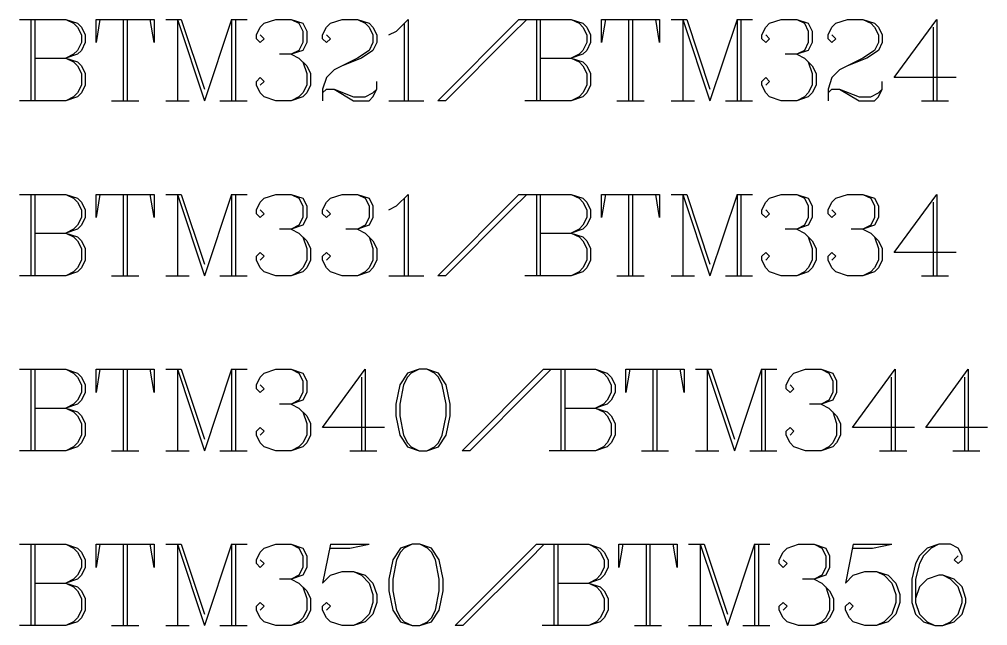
# Model space of a CAD drawing. Header units: millimetres. Extents: x 25 to 178, y 46 to 106.
# Drawn here: x 128.27 to 146.12, y 59.54 to 70.71 of the extents above; entities that cross this region are included whole.
import ezdxf

# ---------------------------------------------------------------- set-up
doc = ezdxf.new("R2010")
doc.units = ezdxf.units.MM
doc.layers.add('TopOverlay', color=2, linetype='Continuous')

msp = doc.modelspace()

# ---------------------------------------------------------------- linework, layer by layer
at = {"layer": 'TopOverlay'}
for p, q in [((128.27, 70.715), (129.127, 70.715)), ((128.484, 70.715), (128.484, 69.215)), ((128.556, 70.715), (128.556, 69.215)), ((129.127, 70.715), (129.341, 70.643)), ((129.127, 70.715), (129.27, 70.643)), ((129.755, 70.715), (129.684, 70.286)), ((129.684, 70.286), (129.684, 70.715)), ((129.684, 70.715), (130.755, 70.715)), ((130.184, 70.715), (130.184, 69.215)), ((130.255, 70.715), (130.255, 69.215)), ((130.755, 70.286), (130.684, 70.715)), ((130.755, 70.715), (130.755, 70.286)), ((130.969, 70.715), (131.255, 70.715)), ((131.184, 70.715), (131.184, 69.215)), ((131.184, 70.715), (131.684, 69.215)), ((131.255, 70.715), (131.684, 69.429)), ((132.183, 70.715), (131.684, 69.215)), ((132.183, 70.715), (132.183, 69.215)), ((132.183, 70.715), (132.469, 70.715)), ((132.255, 70.715), (132.255, 69.215)), ((132.783, 70.643), (132.998, 70.715)), ((132.998, 70.715), (133.283, 70.715)), ((133.283, 70.715), (133.497, 70.643)), ((133.283, 70.715), (133.426, 70.643)), ((134.004, 70.643), (134.219, 70.715)), ((134.219, 70.715), (134.504, 70.715)), ((134.504, 70.715), (134.719, 70.643)), ((134.504, 70.715), (134.647, 70.643)), ((135.226, 70.5), (135.44, 70.715)), ((135.44, 70.715), (135.44, 69.215)), ((135.983, 69.215), (137.482, 70.715)), ((137.625, 70.715), (137.339, 70.429)), ((137.482, 70.715), (137.625, 70.715)), ((137.589, 70.715), (138.446, 70.715)), ((137.804, 70.715), (137.804, 69.215)), ((137.875, 70.715), (137.875, 69.215)), ((138.446, 70.715), (138.661, 70.643)), ((138.446, 70.715), (138.589, 70.643)), ((139.075, 70.715), (139.003, 70.286)), ((139.003, 70.286), (139.003, 70.715)), ((139.003, 70.715), (140.075, 70.715)), ((139.503, 70.715), (139.503, 69.215)), ((139.575, 70.715), (139.575, 69.215)), ((140.075, 70.286), (140.003, 70.715)), ((140.075, 70.715), (140.075, 70.286)), ((140.289, 70.715), (140.575, 70.715)), ((140.503, 70.715), (140.503, 69.215)), ((140.503, 70.715), (141.003, 69.215)), ((140.575, 70.715), (141.003, 69.429)), ((141.503, 70.715), (141.003, 69.215)), ((141.503, 70.715), (141.503, 69.215)), ((141.503, 70.715), (141.789, 70.715)), ((141.574, 70.715), (141.574, 69.215)), ((142.103, 70.643), (142.317, 70.715)), ((142.317, 70.715), (142.603, 70.715)), ((142.603, 70.715), (142.817, 70.643)), ((142.603, 70.715), (142.745, 70.643)), ((143.324, 70.643), (143.538, 70.715)), ((143.538, 70.715), (143.824, 70.715)), ((143.824, 70.715), (144.038, 70.643)), ((143.824, 70.715), (143.967, 70.643)), ((144.402, 69.643), (145.188, 70.715)), ((145.188, 70.715), (145.188, 69.215)), ((129.27, 70.643), (129.341, 70.572)), ((129.341, 70.643), (129.413, 70.572)), ((129.341, 70.572), (129.413, 70.429)), ((129.413, 70.572), (129.484, 70.429)), ((132.64, 70.429), (132.712, 70.572)), ((132.712, 70.572), (132.783, 70.643)), ((133.426, 70.643), (133.497, 70.5)), ((133.497, 70.643), (133.569, 70.5)), ((133.862, 70.429), (133.933, 70.572)), ((133.933, 70.572), (134.004, 70.643)), ((134.647, 70.643), (134.719, 70.572)), ((134.719, 70.643), (134.79, 70.572)), ((134.719, 70.572), (134.79, 70.429)), ((134.79, 70.572), (134.861, 70.429)), ((135.368, 70.643), (135.368, 69.215)), ((138.589, 70.643), (138.661, 70.572)), ((138.661, 70.643), (138.732, 70.572)), ((138.661, 70.572), (138.732, 70.429)), ((138.732, 70.572), (138.803, 70.429)), ((141.96, 70.429), (142.031, 70.572)), ((142.031, 70.572), (142.103, 70.643)), ((142.745, 70.643), (142.817, 70.5)), ((142.817, 70.643), (142.888, 70.5)), ((143.181, 70.429), (143.252, 70.572)), ((143.252, 70.572), (143.324, 70.643)), ((143.967, 70.643), (144.038, 70.572)), ((144.038, 70.643), (144.109, 70.572)), ((144.038, 70.572), (144.109, 70.429)), ((144.109, 70.572), (144.181, 70.429)), ((145.116, 70.572), (145.116, 69.215)), ((129.413, 70.429), (129.413, 70.286)), ((129.484, 70.429), (129.484, 70.286)), ((132.64, 70.358), (132.64, 70.429)), ((132.712, 70.286), (132.64, 70.358)), ((132.712, 70.429), (132.783, 70.358)), ((132.783, 70.358), (132.712, 70.286)), ((133.497, 70.5), (133.497, 70.286)), ((133.569, 70.5), (133.569, 70.286)), ((133.862, 70.358), (133.862, 70.429)), ((133.933, 70.286), (133.862, 70.358)), ((133.933, 70.429), (134.004, 70.358)), ((134.004, 70.358), (133.933, 70.286)), ((134.79, 70.429), (134.79, 70.286)), ((134.861, 70.429), (134.861, 70.286)), ((135.083, 70.429), (135.226, 70.5)), ((137.339, 70.429), (136.125, 69.215)), ((138.732, 70.429), (138.732, 70.286)), ((138.803, 70.429), (138.803, 70.286)), ((141.96, 70.358), (141.96, 70.429)), ((142.031, 70.286), (141.96, 70.358)), ((142.031, 70.429), (142.103, 70.358)), ((142.103, 70.358), (142.031, 70.286)), ((142.817, 70.5), (142.817, 70.286)), ((142.888, 70.5), (142.888, 70.286)), ((143.181, 70.358), (143.181, 70.429)), ((143.252, 70.286), (143.181, 70.358)), ((143.252, 70.429), (143.324, 70.358)), ((143.324, 70.358), (143.252, 70.286)), ((144.109, 70.429), (144.109, 70.286)), ((144.181, 70.429), (144.181, 70.286)), ((129.413, 70.286), (129.341, 70.143)), ((129.484, 70.286), (129.413, 70.143)), ((133.497, 70.286), (133.426, 70.143)), ((133.569, 70.286), (133.497, 70.143)), ((134.79, 70.286), (134.719, 70.143)), ((134.861, 70.286), (134.79, 70.143)), ((138.732, 70.286), (138.661, 70.143)), ((138.803, 70.286), (138.732, 70.143)), ((142.817, 70.286), (142.745, 70.143)), ((142.888, 70.286), (142.817, 70.143)), ((144.109, 70.286), (144.038, 70.143)), ((144.181, 70.286), (144.109, 70.143)), ((128.556, 70.001), (129.127, 70.001)), ((129.341, 70.072), (129.127, 70.001)), ((129.27, 70.072), (129.127, 70.001)), ((129.127, 70.001), (129.341, 69.929)), ((129.127, 70.001), (129.27, 69.929)), ((129.341, 70.143), (129.27, 70.072)), ((129.413, 70.143), (129.341, 70.072)), ((133.283, 70.072), (133.069, 70.072)), ((133.497, 70.143), (133.283, 70.072)), ((133.426, 70.143), (133.283, 70.072)), ((133.283, 70.072), (133.426, 70.001)), ((133.426, 70.001), (133.569, 69.858)), ((134.576, 70.001), (134.219, 69.858)), ((134.504, 70.001), (134.219, 69.858)), ((134.719, 70.143), (134.504, 70.001)), ((134.79, 70.143), (134.576, 70.001)), ((137.875, 70.001), (138.446, 70.001)), ((138.661, 70.072), (138.446, 70.001)), ((138.589, 70.072), (138.446, 70.001)), ((138.446, 70.001), (138.661, 69.929)), ((138.446, 70.001), (138.589, 69.929)), ((138.661, 70.143), (138.589, 70.072)), ((138.732, 70.143), (138.661, 70.072)), ((142.603, 70.072), (142.388, 70.072)), ((142.817, 70.143), (142.603, 70.072)), ((142.745, 70.143), (142.603, 70.072)), ((142.603, 70.072), (142.745, 70.001)), ((142.745, 70.001), (142.888, 69.858)), ((143.895, 70.001), (143.538, 69.858)), ((143.824, 70.001), (143.538, 69.858)), ((144.038, 70.143), (143.824, 70.001)), ((144.109, 70.143), (143.895, 70.001)), ((129.27, 69.929), (129.341, 69.858)), ((129.341, 69.929), (129.413, 69.858)), ((129.341, 69.858), (129.413, 69.715)), ((129.413, 69.858), (129.484, 69.715)), ((133.497, 69.929), (133.569, 69.715)), ((133.569, 69.858), (133.64, 69.715)), ((134.219, 69.858), (134.076, 69.786)), ((138.589, 69.929), (138.661, 69.858)), ((138.661, 69.929), (138.732, 69.858)), ((138.661, 69.858), (138.732, 69.715)), ((138.732, 69.858), (138.803, 69.715)), ((142.817, 69.929), (142.888, 69.715)), ((142.888, 69.858), (142.96, 69.715)), ((143.538, 69.858), (143.395, 69.786)), ((129.413, 69.715), (129.413, 69.501)), ((129.484, 69.715), (129.484, 69.501)), ((132.64, 69.572), (132.712, 69.643)), ((132.712, 69.643), (132.783, 69.572)), ((133.569, 69.715), (133.569, 69.501)), ((133.64, 69.715), (133.64, 69.501)), ((133.933, 69.643), (133.862, 69.429)), ((134.076, 69.786), (133.933, 69.643)), ((138.732, 69.715), (138.732, 69.501)), ((138.803, 69.715), (138.803, 69.501)), ((141.96, 69.572), (142.031, 69.643)), ((142.031, 69.643), (142.103, 69.572)), ((142.888, 69.715), (142.888, 69.501)), ((142.96, 69.715), (142.96, 69.501)), ((143.252, 69.643), (143.181, 69.429)), ((143.395, 69.786), (143.252, 69.643)), ((145.545, 69.643), (144.402, 69.643)), ((129.413, 69.501), (129.341, 69.358)), ((129.484, 69.501), (129.413, 69.358)), ((132.64, 69.501), (132.64, 69.572)), ((132.712, 69.358), (132.64, 69.501)), ((132.783, 69.572), (132.712, 69.501)), ((133.569, 69.501), (133.497, 69.358)), ((133.64, 69.501), (133.569, 69.358)), ((134.861, 69.429), (134.861, 69.572)), ((138.732, 69.501), (138.661, 69.358)), ((138.803, 69.501), (138.732, 69.358)), ((141.96, 69.501), (141.96, 69.572)), ((142.031, 69.358), (141.96, 69.501)), ((142.103, 69.572), (142.031, 69.501)), ((142.888, 69.501), (142.817, 69.358)), ((142.96, 69.501), (142.888, 69.358)), ((144.181, 69.429), (144.181, 69.572)), ((129.341, 69.286), (129.127, 69.215)), ((129.27, 69.286), (129.127, 69.215)), ((129.341, 69.358), (129.27, 69.286)), ((129.413, 69.358), (129.341, 69.286)), ((132.783, 69.286), (132.712, 69.358)), ((132.998, 69.215), (132.783, 69.286)), ((133.497, 69.286), (133.283, 69.215)), ((133.426, 69.286), (133.283, 69.215)), ((133.497, 69.358), (133.426, 69.286)), ((133.569, 69.358), (133.497, 69.286)), ((133.862, 69.429), (133.862, 69.215)), ((133.862, 69.358), (133.933, 69.429)), ((133.933, 69.429), (134.076, 69.429)), ((134.076, 69.429), (134.433, 69.286)), ((134.076, 69.429), (134.433, 69.215)), ((134.433, 69.286), (134.647, 69.286)), ((134.647, 69.286), (134.79, 69.358)), ((134.719, 69.215), (134.79, 69.286)), ((134.79, 69.358), (134.861, 69.429)), ((134.79, 69.286), (134.861, 69.429)), ((138.661, 69.286), (138.446, 69.215)), ((138.589, 69.286), (138.446, 69.215)), ((138.661, 69.358), (138.589, 69.286)), ((138.732, 69.358), (138.661, 69.286)), ((142.103, 69.286), (142.031, 69.358)), ((142.317, 69.215), (142.103, 69.286)), ((142.817, 69.286), (142.603, 69.215)), ((142.745, 69.286), (142.603, 69.215)), ((142.817, 69.358), (142.745, 69.286)), ((142.888, 69.358), (142.817, 69.286)), ((143.181, 69.429), (143.181, 69.215)), ((143.181, 69.358), (143.252, 69.429)), ((143.252, 69.429), (143.395, 69.429)), ((143.395, 69.429), (143.752, 69.286)), ((143.395, 69.429), (143.752, 69.215)), ((143.752, 69.286), (143.967, 69.286)), ((143.967, 69.286), (144.109, 69.358)), ((144.038, 69.215), (144.109, 69.286)), ((144.109, 69.358), (144.181, 69.429)), ((144.109, 69.286), (144.181, 69.429)), ((129.127, 69.215), (128.27, 69.215)), ((129.97, 69.215), (130.47, 69.215)), ((130.969, 69.215), (131.398, 69.215)), ((131.969, 69.215), (132.469, 69.215)), ((133.283, 69.215), (132.998, 69.215)), ((134.433, 69.215), (134.719, 69.215)), ((135.083, 69.215), (135.726, 69.215)), ((136.125, 69.215), (135.983, 69.215)), ((138.446, 69.215), (137.589, 69.215)), ((139.289, 69.215), (139.789, 69.215)), ((140.289, 69.215), (140.717, 69.215)), ((141.289, 69.215), (141.789, 69.215)), ((142.603, 69.215), (142.317, 69.215)), ((143.752, 69.215), (144.038, 69.215)), ((144.902, 69.215), (145.402, 69.215)), ((128.27, 67.489), (129.127, 67.489)), ((128.484, 67.489), (128.484, 65.989)), ((128.556, 67.489), (128.556, 65.989)), ((129.127, 67.489), (129.341, 67.417)), ((129.127, 67.489), (129.27, 67.417)), ((129.755, 67.489), (129.684, 67.06)), ((129.684, 67.06), (129.684, 67.489)), ((129.684, 67.489), (130.755, 67.489)), ((130.184, 67.489), (130.184, 65.989)), ((130.255, 67.489), (130.255, 65.989)), ((130.755, 67.06), (130.684, 67.489)), ((130.755, 67.489), (130.755, 67.06)), ((130.969, 67.489), (131.255, 67.489)), ((131.184, 67.489), (131.184, 65.989)), ((131.184, 67.489), (131.684, 65.989)), ((131.255, 67.489), (131.684, 66.203)), ((132.183, 67.489), (131.684, 65.989)), ((132.183, 67.489), (132.183, 65.989)), ((132.183, 67.489), (132.469, 67.489)), ((132.255, 67.489), (132.255, 65.989)), ((132.783, 67.417), (132.998, 67.489)), ((132.998, 67.489), (133.283, 67.489)), ((133.283, 67.489), (133.497, 67.417)), ((133.283, 67.489), (133.426, 67.417)), ((134.004, 67.417), (134.219, 67.489)), ((134.219, 67.489), (134.504, 67.489)), ((134.504, 67.489), (134.719, 67.417)), ((134.504, 67.489), (134.647, 67.417)), ((135.226, 67.275), (135.44, 67.489)), ((135.44, 67.489), (135.44, 65.989)), ((135.983, 65.989), (137.482, 67.489)), ((137.625, 67.489), (137.339, 67.203)), ((137.482, 67.489), (137.625, 67.489)), ((137.589, 67.489), (138.446, 67.489)), ((137.804, 67.489), (137.804, 65.989)), ((137.875, 67.489), (137.875, 65.989)), ((138.446, 67.489), (138.661, 67.417)), ((138.446, 67.489), (138.589, 67.417)), ((139.075, 67.489), (139.003, 67.06)), ((139.003, 67.06), (139.003, 67.489)), ((139.003, 67.489), (140.075, 67.489)), ((139.503, 67.489), (139.503, 65.989)), ((139.575, 67.489), (139.575, 65.989)), ((140.075, 67.06), (140.003, 67.489)), ((140.075, 67.489), (140.075, 67.06)), ((140.289, 67.489), (140.575, 67.489)), ((140.503, 67.489), (140.503, 65.989)), ((140.503, 67.489), (141.003, 65.989)), ((140.575, 67.489), (141.003, 66.203)), ((141.503, 67.489), (141.003, 65.989)), ((141.503, 67.489), (141.503, 65.989)), ((141.503, 67.489), (141.789, 67.489)), ((141.574, 67.489), (141.574, 65.989)), ((142.103, 67.417), (142.317, 67.489)), ((142.317, 67.489), (142.603, 67.489)), ((142.603, 67.489), (142.817, 67.417)), ((142.603, 67.489), (142.745, 67.417)), ((143.324, 67.417), (143.538, 67.489)), ((143.538, 67.489), (143.824, 67.489)), ((143.824, 67.489), (144.038, 67.417)), ((143.824, 67.489), (143.967, 67.417)), ((144.402, 66.418), (145.188, 67.489)), ((145.188, 67.489), (145.188, 65.989)), ((129.27, 67.417), (129.341, 67.346)), ((129.341, 67.417), (129.413, 67.346)), ((129.341, 67.346), (129.413, 67.203)), ((129.413, 67.346), (129.484, 67.203)), ((132.64, 67.203), (132.712, 67.346)), ((132.712, 67.346), (132.783, 67.417)), ((133.426, 67.417), (133.497, 67.275)), ((133.497, 67.417), (133.569, 67.275)), ((133.862, 67.203), (133.933, 67.346)), ((133.933, 67.346), (134.004, 67.417)), ((134.647, 67.417), (134.719, 67.275)), ((134.719, 67.417), (134.79, 67.275)), ((135.368, 67.417), (135.368, 65.989)), ((138.589, 67.417), (138.661, 67.346)), ((138.661, 67.417), (138.732, 67.346)), ((138.661, 67.346), (138.732, 67.203)), ((138.732, 67.346), (138.803, 67.203)), ((141.96, 67.203), (142.031, 67.346)), ((142.031, 67.346), (142.103, 67.417)), ((142.745, 67.417), (142.817, 67.275)), ((142.817, 67.417), (142.888, 67.275)), ((143.181, 67.203), (143.252, 67.346)), ((143.252, 67.346), (143.324, 67.417)), ((143.967, 67.417), (144.038, 67.275)), ((144.038, 67.417), (144.109, 67.275)), ((145.116, 67.346), (145.116, 65.989)), ((129.413, 67.203), (129.413, 67.06)), ((129.484, 67.203), (129.484, 67.06)), ((132.64, 67.132), (132.64, 67.203)), ((132.712, 67.06), (132.64, 67.132)), ((132.712, 67.203), (132.783, 67.132)), ((132.783, 67.132), (132.712, 67.06)), ((133.497, 67.275), (133.497, 67.06)), ((133.569, 67.275), (133.569, 67.06)), ((133.862, 67.132), (133.862, 67.203)), ((133.933, 67.06), (133.862, 67.132)), ((133.933, 67.203), (134.004, 67.132)), ((134.004, 67.132), (133.933, 67.06)), ((134.719, 67.275), (134.719, 67.06)), ((134.79, 67.275), (134.79, 67.06)), ((135.083, 67.203), (135.226, 67.275)), ((137.339, 67.203), (136.125, 65.989)), ((138.732, 67.203), (138.732, 67.06)), ((138.803, 67.203), (138.803, 67.06)), ((141.96, 67.132), (141.96, 67.203)), ((142.031, 67.06), (141.96, 67.132)), ((142.031, 67.203), (142.103, 67.132)), ((142.103, 67.132), (142.031, 67.06)), ((142.817, 67.275), (142.817, 67.06)), ((142.888, 67.275), (142.888, 67.06)), ((143.181, 67.132), (143.181, 67.203)), ((143.252, 67.06), (143.181, 67.132)), ((143.252, 67.203), (143.324, 67.132)), ((143.324, 67.132), (143.252, 67.06)), ((144.038, 67.275), (144.038, 67.06)), ((144.109, 67.275), (144.109, 67.06)), ((129.413, 67.06), (129.341, 66.918)), ((129.484, 67.06), (129.413, 66.918)), ((133.497, 67.06), (133.426, 66.918)), ((133.569, 67.06), (133.497, 66.918)), ((134.719, 67.06), (134.647, 66.918)), ((134.79, 67.06), (134.719, 66.918)), ((138.732, 67.06), (138.661, 66.918)), ((138.803, 67.06), (138.732, 66.918)), ((142.817, 67.06), (142.745, 66.918)), ((142.888, 67.06), (142.817, 66.918)), ((144.038, 67.06), (143.967, 66.918)), ((144.109, 67.06), (144.038, 66.918)), ((128.556, 66.775), (129.127, 66.775)), ((129.341, 66.846), (129.127, 66.775)), ((129.27, 66.846), (129.127, 66.775)), ((129.127, 66.775), (129.341, 66.703)), ((129.127, 66.775), (129.27, 66.703)), ((129.341, 66.918), (129.27, 66.846)), ((129.413, 66.918), (129.341, 66.846)), ((133.283, 66.846), (133.069, 66.846)), ((133.497, 66.918), (133.283, 66.846)), ((133.426, 66.918), (133.283, 66.846)), ((133.283, 66.846), (133.426, 66.775)), ((133.426, 66.775), (133.569, 66.632)), ((134.504, 66.846), (134.29, 66.846)), ((134.719, 66.918), (134.504, 66.846)), ((134.647, 66.918), (134.504, 66.846)), ((134.504, 66.846), (134.647, 66.775)), ((134.647, 66.775), (134.79, 66.632)), ((137.875, 66.775), (138.446, 66.775)), ((138.661, 66.846), (138.446, 66.775)), ((138.589, 66.846), (138.446, 66.775)), ((138.446, 66.775), (138.661, 66.703)), ((138.446, 66.775), (138.589, 66.703)), ((138.661, 66.918), (138.589, 66.846)), ((138.732, 66.918), (138.661, 66.846)), ((142.603, 66.846), (142.388, 66.846)), ((142.817, 66.918), (142.603, 66.846)), ((142.745, 66.918), (142.603, 66.846)), ((142.603, 66.846), (142.745, 66.775)), ((142.745, 66.775), (142.888, 66.632)), ((143.824, 66.846), (143.61, 66.846)), ((144.038, 66.918), (143.824, 66.846)), ((143.967, 66.918), (143.824, 66.846)), ((143.824, 66.846), (143.967, 66.775)), ((143.967, 66.775), (144.109, 66.632)), ((129.27, 66.703), (129.341, 66.632)), ((129.341, 66.703), (129.413, 66.632)), ((129.341, 66.632), (129.413, 66.489)), ((129.413, 66.632), (129.484, 66.489)), ((133.497, 66.703), (133.569, 66.489)), ((133.569, 66.632), (133.64, 66.489)), ((134.719, 66.703), (134.79, 66.489)), ((134.79, 66.632), (134.861, 66.489)), ((138.589, 66.703), (138.661, 66.632)), ((138.661, 66.703), (138.732, 66.632)), ((138.661, 66.632), (138.732, 66.489)), ((138.732, 66.632), (138.803, 66.489)), ((142.817, 66.703), (142.888, 66.489)), ((142.888, 66.632), (142.96, 66.489)), ((144.038, 66.703), (144.109, 66.489)), ((144.109, 66.632), (144.181, 66.489)), ((129.413, 66.489), (129.413, 66.275)), ((129.484, 66.489), (129.484, 66.275)), ((132.64, 66.346), (132.712, 66.418)), ((132.712, 66.418), (132.783, 66.346)), ((133.569, 66.489), (133.569, 66.275)), ((133.64, 66.489), (133.64, 66.275)), ((133.862, 66.346), (133.933, 66.418)), ((133.933, 66.418), (134.004, 66.346)), ((134.79, 66.489), (134.79, 66.275)), ((134.861, 66.489), (134.861, 66.275)), ((138.732, 66.489), (138.732, 66.275)), ((138.803, 66.489), (138.803, 66.275)), ((141.96, 66.346), (142.031, 66.418)), ((142.031, 66.418), (142.103, 66.346)), ((142.888, 66.489), (142.888, 66.275)), ((142.96, 66.489), (142.96, 66.275)), ((143.181, 66.346), (143.252, 66.418)), ((143.252, 66.418), (143.324, 66.346)), ((144.109, 66.489), (144.109, 66.275)), ((144.181, 66.489), (144.181, 66.275)), ((145.545, 66.418), (144.402, 66.418)), ((129.413, 66.275), (129.341, 66.132)), ((129.484, 66.275), (129.413, 66.132)), ((132.64, 66.275), (132.64, 66.346)), ((132.712, 66.132), (132.64, 66.275)), ((132.783, 66.346), (132.712, 66.275)), ((133.569, 66.275), (133.497, 66.132)), ((133.64, 66.275), (133.569, 66.132)), ((133.862, 66.275), (133.862, 66.346)), ((133.933, 66.132), (133.862, 66.275)), ((134.004, 66.346), (133.933, 66.275)), ((134.79, 66.275), (134.719, 66.132)), ((134.861, 66.275), (134.79, 66.132)), ((138.732, 66.275), (138.661, 66.132)), ((138.803, 66.275), (138.732, 66.132)), ((141.96, 66.275), (141.96, 66.346)), ((142.031, 66.132), (141.96, 66.275)), ((142.103, 66.346), (142.031, 66.275)), ((142.888, 66.275), (142.817, 66.132)), ((142.96, 66.275), (142.888, 66.132)), ((143.181, 66.275), (143.181, 66.346)), ((143.252, 66.132), (143.181, 66.275)), ((143.324, 66.346), (143.252, 66.275)), ((144.109, 66.275), (144.038, 66.132)), ((144.181, 66.275), (144.109, 66.132)), ((129.341, 66.061), (129.127, 65.989)), ((129.27, 66.061), (129.127, 65.989)), ((129.341, 66.132), (129.27, 66.061)), ((129.413, 66.132), (129.341, 66.061)), ((132.783, 66.061), (132.712, 66.132)), ((132.998, 65.989), (132.783, 66.061)), ((133.497, 66.061), (133.283, 65.989)), ((133.426, 66.061), (133.283, 65.989)), ((133.497, 66.132), (133.426, 66.061)), ((133.569, 66.132), (133.497, 66.061)), ((134.004, 66.061), (133.933, 66.132)), ((134.219, 65.989), (134.004, 66.061)), ((134.719, 66.061), (134.504, 65.989)), ((134.647, 66.061), (134.504, 65.989)), ((134.719, 66.132), (134.647, 66.061)), ((134.79, 66.132), (134.719, 66.061)), ((138.661, 66.061), (138.446, 65.989)), ((138.589, 66.061), (138.446, 65.989)), ((138.661, 66.132), (138.589, 66.061)), ((138.732, 66.132), (138.661, 66.061)), ((142.103, 66.061), (142.031, 66.132)), ((142.317, 65.989), (142.103, 66.061)), ((142.817, 66.061), (142.603, 65.989)), ((142.745, 66.061), (142.603, 65.989)), ((142.817, 66.132), (142.745, 66.061)), ((142.888, 66.132), (142.817, 66.061)), ((143.324, 66.061), (143.252, 66.132)), ((143.538, 65.989), (143.324, 66.061)), ((144.038, 66.061), (143.824, 65.989)), ((143.967, 66.061), (143.824, 65.989)), ((144.038, 66.132), (143.967, 66.061)), ((144.109, 66.132), (144.038, 66.061)), ((129.127, 65.989), (128.27, 65.989)), ((129.97, 65.989), (130.47, 65.989)), ((130.969, 65.989), (131.398, 65.989)), ((131.969, 65.989), (132.469, 65.989)), ((133.283, 65.989), (132.998, 65.989)), ((134.504, 65.989), (134.219, 65.989)), ((135.083, 65.989), (135.726, 65.989)), ((136.125, 65.989), (135.983, 65.989)), ((138.446, 65.989), (137.589, 65.989)), ((139.289, 65.989), (139.789, 65.989)), ((140.289, 65.989), (140.717, 65.989)), ((141.289, 65.989), (141.789, 65.989)), ((142.603, 65.989), (142.317, 65.989)), ((143.824, 65.989), (143.538, 65.989)), ((144.902, 65.989), (145.402, 65.989)), ((128.27, 64.263), (129.127, 64.263)), ((128.484, 64.263), (128.484, 62.763)), ((128.556, 64.263), (128.556, 62.763)), ((129.127, 64.263), (129.341, 64.192)), ((129.127, 64.263), (129.27, 64.192)), ((129.27, 64.192), (129.341, 64.12)), ((129.341, 64.192), (129.413, 64.12)), ((129.341, 64.12), (129.413, 63.977)), ((129.413, 64.12), (129.484, 63.977)), ((129.755, 64.263), (129.684, 63.835)), ((129.684, 63.835), (129.684, 64.263)), ((129.684, 64.263), (130.755, 64.263)), ((130.184, 64.263), (130.184, 62.763)), ((130.255, 64.263), (130.255, 62.763)), ((130.755, 63.835), (130.684, 64.263)), ((130.755, 64.263), (130.755, 63.835)), ((130.969, 64.263), (131.255, 64.263)), ((131.184, 64.263), (131.184, 62.763)), ((131.184, 64.263), (131.684, 62.763)), ((131.255, 64.263), (131.684, 62.978)), ((132.183, 64.263), (131.684, 62.763)), ((132.183, 64.263), (132.183, 62.763)), ((132.183, 64.263), (132.469, 64.263)), ((132.255, 64.263), (132.255, 62.763)), ((132.64, 63.977), (132.712, 64.12)), ((132.712, 64.12), (132.783, 64.192)), ((132.783, 64.192), (132.998, 64.263)), ((132.998, 64.263), (133.283, 64.263)), ((133.283, 64.263), (133.497, 64.192)), ((133.283, 64.263), (133.426, 64.192)), ((133.426, 64.192), (133.497, 64.049)), ((133.497, 64.192), (133.569, 64.049)), ((133.862, 63.192), (134.647, 64.263)), ((134.576, 64.12), (134.576, 62.763)), ((134.647, 64.263), (134.647, 62.763)), ((135.426, 64.192), (135.283, 63.977)), ((135.426, 64.12), (135.354, 63.977)), ((135.64, 64.263), (135.426, 64.192)), ((135.497, 64.192), (135.426, 64.12)), ((135.64, 64.263), (135.497, 64.192)), ((135.783, 64.263), (135.64, 64.263)), ((135.997, 64.192), (135.783, 64.263)), ((135.926, 64.192), (135.783, 64.263)), ((135.997, 64.12), (135.926, 64.192)), ((136.14, 63.977), (135.997, 64.192)), ((136.068, 63.977), (135.997, 64.12)), ((136.433, 62.763), (137.932, 64.263)), ((138.075, 64.263), (137.789, 63.977)), ((137.932, 64.263), (138.075, 64.263)), ((138.039, 64.263), (138.896, 64.263)), ((138.254, 64.263), (138.254, 62.763)), ((138.325, 64.263), (138.325, 62.763)), ((138.896, 64.263), (139.111, 64.192)), ((138.896, 64.263), (139.039, 64.192)), ((139.039, 64.192), (139.111, 64.12)), ((139.111, 64.192), (139.182, 64.12)), ((139.111, 64.12), (139.182, 63.977)), ((139.182, 64.12), (139.253, 63.977)), ((139.525, 64.263), (139.453, 63.835)), ((139.453, 63.835), (139.453, 64.263)), ((139.453, 64.263), (140.525, 64.263)), ((139.953, 64.263), (139.953, 62.763)), ((140.025, 64.263), (140.025, 62.763)), ((140.525, 63.835), (140.453, 64.263)), ((140.525, 64.263), (140.525, 63.835)), ((140.739, 64.263), (141.024, 64.263)), ((140.953, 64.263), (140.953, 62.763)), ((140.953, 64.263), (141.453, 62.763)), ((141.024, 64.263), (141.453, 62.978)), ((141.953, 64.263), (141.453, 62.763)), ((141.953, 64.263), (141.953, 62.763)), ((141.953, 64.263), (142.238, 64.263)), ((142.024, 64.263), (142.024, 62.763)), ((142.41, 63.977), (142.481, 64.12)), ((142.481, 64.12), (142.553, 64.192)), ((142.553, 64.192), (142.767, 64.263)), ((142.767, 64.263), (143.053, 64.263)), ((143.053, 64.263), (143.267, 64.192)), ((143.053, 64.263), (143.195, 64.192)), ((143.195, 64.192), (143.267, 64.049)), ((143.267, 64.192), (143.338, 64.049)), ((143.631, 63.192), (144.417, 64.263)), ((144.345, 64.12), (144.345, 62.763)), ((144.417, 64.263), (144.417, 62.763)), ((144.981, 63.192), (145.766, 64.263)), ((145.695, 64.12), (145.695, 62.763)), ((145.766, 64.263), (145.766, 62.763)), ((129.413, 63.977), (129.413, 63.835)), ((129.484, 63.977), (129.484, 63.835)), ((132.64, 63.906), (132.64, 63.977)), ((132.712, 63.977), (132.783, 63.906)), ((133.497, 64.049), (133.497, 63.835)), ((133.569, 64.049), (133.569, 63.835)), ((135.283, 63.977), (135.211, 63.62)), ((135.354, 63.977), (135.283, 63.62)), ((136.14, 63.62), (136.068, 63.977)), ((136.211, 63.62), (136.14, 63.977)), ((137.789, 63.977), (136.575, 62.763)), ((139.182, 63.977), (139.182, 63.835)), ((139.253, 63.977), (139.253, 63.835)), ((142.41, 63.906), (142.41, 63.977)), ((142.481, 63.977), (142.553, 63.906)), ((143.267, 64.049), (143.267, 63.835)), ((143.338, 64.049), (143.338, 63.835)), ((129.413, 63.835), (129.341, 63.692)), ((129.484, 63.835), (129.413, 63.692)), ((132.712, 63.835), (132.64, 63.906)), ((132.783, 63.906), (132.712, 63.835)), ((133.497, 63.835), (133.426, 63.692)), ((133.569, 63.835), (133.497, 63.692)), ((139.182, 63.835), (139.111, 63.692)), ((139.253, 63.835), (139.182, 63.692)), ((142.481, 63.835), (142.41, 63.906)), ((142.553, 63.906), (142.481, 63.835)), ((143.267, 63.835), (143.195, 63.692)), ((143.338, 63.835), (143.267, 63.692)), ((129.341, 63.62), (129.127, 63.549)), ((129.27, 63.62), (129.127, 63.549)), ((129.341, 63.692), (129.27, 63.62)), ((129.413, 63.692), (129.341, 63.62)), ((133.283, 63.62), (133.069, 63.62)), ((133.497, 63.692), (133.283, 63.62)), ((133.426, 63.692), (133.283, 63.62)), ((133.283, 63.62), (133.426, 63.549)), ((135.211, 63.62), (135.211, 63.406)), ((135.283, 63.62), (135.283, 63.406)), ((136.14, 63.406), (136.14, 63.62)), ((136.211, 63.406), (136.211, 63.62)), ((139.111, 63.62), (138.896, 63.549)), ((139.039, 63.62), (138.896, 63.549)), ((139.111, 63.692), (139.039, 63.62)), ((139.182, 63.692), (139.111, 63.62)), ((143.053, 63.62), (142.838, 63.62)), ((143.267, 63.692), (143.053, 63.62)), ((143.195, 63.692), (143.053, 63.62)), ((143.053, 63.62), (143.195, 63.549)), ((128.556, 63.549), (129.127, 63.549)), ((129.127, 63.549), (129.341, 63.478)), ((129.127, 63.549), (129.27, 63.478)), ((129.27, 63.478), (129.341, 63.406)), ((129.341, 63.478), (129.413, 63.406)), ((129.341, 63.406), (129.413, 63.263)), ((129.413, 63.406), (129.484, 63.263)), ((133.426, 63.549), (133.569, 63.406)), ((133.497, 63.478), (133.569, 63.263)), ((133.569, 63.406), (133.64, 63.263)), ((135.211, 63.406), (135.283, 63.049)), ((135.283, 63.406), (135.354, 63.049)), ((136.068, 63.049), (136.14, 63.406)), ((136.14, 63.049), (136.211, 63.406)), ((138.325, 63.549), (138.896, 63.549)), ((138.896, 63.549), (139.111, 63.478)), ((138.896, 63.549), (139.039, 63.478)), ((139.039, 63.478), (139.111, 63.406)), ((139.111, 63.478), (139.182, 63.406)), ((139.111, 63.406), (139.182, 63.263)), ((139.182, 63.406), (139.253, 63.263)), ((143.195, 63.549), (143.338, 63.406)), ((143.267, 63.478), (143.338, 63.263)), ((143.338, 63.406), (143.41, 63.263)), ((129.413, 63.263), (129.413, 63.049)), ((129.484, 63.263), (129.484, 63.049)), ((133.569, 63.263), (133.569, 63.049)), ((133.64, 63.263), (133.64, 63.049)), ((139.182, 63.263), (139.182, 63.049)), ((139.253, 63.263), (139.253, 63.049)), ((143.338, 63.263), (143.338, 63.049)), ((143.41, 63.263), (143.41, 63.049)), ((129.413, 63.049), (129.341, 62.906)), ((129.484, 63.049), (129.413, 62.906)), ((132.64, 63.12), (132.712, 63.192)), ((132.64, 63.049), (132.64, 63.12)), ((132.712, 62.906), (132.64, 63.049)), ((132.712, 63.192), (132.783, 63.12)), ((132.783, 63.12), (132.712, 63.049)), ((133.569, 63.049), (133.497, 62.906)), ((133.64, 63.049), (133.569, 62.906)), ((135.004, 63.192), (133.862, 63.192)), ((135.283, 63.049), (135.426, 62.835)), ((135.354, 63.049), (135.426, 62.906)), ((135.997, 62.835), (136.14, 63.049)), ((135.997, 62.906), (136.068, 63.049)), ((139.182, 63.049), (139.111, 62.906)), ((139.253, 63.049), (139.182, 62.906)), ((142.41, 63.12), (142.481, 63.192)), ((142.41, 63.049), (142.41, 63.12)), ((142.481, 62.906), (142.41, 63.049)), ((142.481, 63.192), (142.553, 63.12)), ((142.553, 63.12), (142.481, 63.049)), ((143.338, 63.049), (143.267, 62.906)), ((143.41, 63.049), (143.338, 62.906)), ((144.774, 63.192), (143.631, 63.192)), ((146.123, 63.192), (144.981, 63.192)), ((129.341, 62.906), (129.27, 62.835)), ((129.413, 62.906), (129.341, 62.835)), ((132.783, 62.835), (132.712, 62.906)), ((133.497, 62.906), (133.426, 62.835)), ((133.569, 62.906), (133.497, 62.835)), ((135.426, 62.906), (135.497, 62.835)), ((135.926, 62.835), (135.997, 62.906)), ((139.111, 62.906), (139.039, 62.835)), ((139.182, 62.906), (139.111, 62.835)), ((142.553, 62.835), (142.481, 62.906)), ((143.267, 62.906), (143.195, 62.835)), ((143.338, 62.906), (143.267, 62.835)), ((129.127, 62.763), (128.27, 62.763)), ((129.341, 62.835), (129.127, 62.763)), ((129.27, 62.835), (129.127, 62.763)), ((129.97, 62.763), (130.47, 62.763)), ((130.969, 62.763), (131.398, 62.763)), ((131.969, 62.763), (132.469, 62.763)), ((132.998, 62.763), (132.783, 62.835)), ((133.283, 62.763), (132.998, 62.763)), ((133.497, 62.835), (133.283, 62.763)), ((133.426, 62.835), (133.283, 62.763)), ((134.362, 62.763), (134.861, 62.763)), ((135.426, 62.835), (135.64, 62.763)), ((135.497, 62.835), (135.64, 62.763)), ((135.64, 62.763), (135.783, 62.763)), ((135.783, 62.763), (135.997, 62.835)), ((135.783, 62.763), (135.926, 62.835)), ((136.575, 62.763), (136.433, 62.763)), ((138.896, 62.763), (138.039, 62.763)), ((139.111, 62.835), (138.896, 62.763)), ((139.039, 62.835), (138.896, 62.763)), ((139.739, 62.763), (140.239, 62.763)), ((140.739, 62.763), (141.167, 62.763)), ((141.739, 62.763), (142.238, 62.763)), ((142.767, 62.763), (142.553, 62.835)), ((143.053, 62.763), (142.767, 62.763)), ((143.267, 62.835), (143.053, 62.763)), ((143.195, 62.835), (143.053, 62.763)), ((144.131, 62.763), (144.631, 62.763)), ((145.481, 62.763), (145.98, 62.763)), ((128.27, 61.037), (129.127, 61.037)), ((128.484, 61.037), (128.484, 59.538)), ((128.556, 61.037), (128.556, 59.538)), ((129.127, 61.037), (129.341, 60.966)), ((129.127, 61.037), (129.27, 60.966)), ((129.27, 60.966), (129.341, 60.894)), ((129.341, 60.966), (129.413, 60.894)), ((129.341, 60.894), (129.413, 60.752)), ((129.413, 60.894), (129.484, 60.752)), ((129.755, 61.037), (129.684, 60.609)), ((129.684, 60.609), (129.684, 61.037)), ((129.684, 61.037), (130.755, 61.037)), ((130.184, 61.037), (130.184, 59.538)), ((130.255, 61.037), (130.255, 59.538)), ((130.755, 60.609), (130.684, 61.037)), ((130.755, 61.037), (130.755, 60.609)), ((130.969, 61.037), (131.255, 61.037)), ((131.184, 61.037), (131.184, 59.538)), ((131.184, 61.037), (131.684, 59.538)), ((131.255, 61.037), (131.684, 59.752)), ((132.183, 61.037), (131.684, 59.538)), ((132.183, 61.037), (132.183, 59.538)), ((132.183, 61.037), (132.469, 61.037)), ((132.255, 61.037), (132.255, 59.538)), ((132.64, 60.752), (132.712, 60.894)), ((132.712, 60.894), (132.783, 60.966)), ((132.783, 60.966), (132.998, 61.037)), ((132.998, 61.037), (133.283, 61.037)), ((133.283, 61.037), (133.497, 60.966)), ((133.283, 61.037), (133.426, 60.966)), ((133.426, 60.966), (133.497, 60.823)), ((133.497, 60.966), (133.569, 60.823)), ((134.004, 61.037), (133.862, 60.323)), ((134.004, 61.037), (134.719, 61.037)), ((134.004, 60.966), (134.362, 60.966)), ((134.362, 60.966), (134.719, 61.037)), ((135.297, 60.966), (135.154, 60.752)), ((135.297, 60.894), (135.226, 60.752)), ((135.511, 61.037), (135.297, 60.966)), ((135.368, 60.966), (135.297, 60.894)), ((135.511, 61.037), (135.368, 60.966)), ((135.654, 61.037), (135.511, 61.037)), ((135.868, 60.966), (135.654, 61.037)), ((135.797, 60.966), (135.654, 61.037)), ((135.868, 60.894), (135.797, 60.966)), ((136.011, 60.752), (135.868, 60.966)), ((135.94, 60.752), (135.868, 60.894)), ((136.304, 59.538), (137.804, 61.037)), ((137.946, 61.037), (137.661, 60.752)), ((137.804, 61.037), (137.946, 61.037)), ((137.911, 61.037), (138.768, 61.037)), ((138.125, 61.037), (138.125, 59.538)), ((138.196, 61.037), (138.196, 59.538)), ((138.768, 61.037), (138.982, 60.966)), ((138.768, 61.037), (138.911, 60.966)), ((138.911, 60.966), (138.982, 60.894)), ((138.982, 60.966), (139.053, 60.894)), ((138.982, 60.894), (139.053, 60.752)), ((139.053, 60.894), (139.125, 60.752)), ((139.396, 61.037), (139.325, 60.609)), ((139.325, 60.609), (139.325, 61.037)), ((139.325, 61.037), (140.396, 61.037)), ((139.825, 61.037), (139.825, 59.538)), ((139.896, 61.037), (139.896, 59.538)), ((140.396, 60.609), (140.325, 61.037)), ((140.396, 61.037), (140.396, 60.609)), ((140.61, 61.037), (140.896, 61.037)), ((140.824, 61.037), (140.824, 59.538)), ((140.824, 61.037), (141.324, 59.538)), ((140.896, 61.037), (141.324, 59.752)), ((141.824, 61.037), (141.324, 59.538)), ((141.824, 61.037), (141.824, 59.538)), ((141.824, 61.037), (142.11, 61.037)), ((141.896, 61.037), (141.896, 59.538)), ((142.281, 60.752), (142.353, 60.894)), ((142.353, 60.894), (142.424, 60.966)), ((142.424, 60.966), (142.638, 61.037)), ((142.638, 61.037), (142.924, 61.037)), ((142.924, 61.037), (143.138, 60.966)), ((142.924, 61.037), (143.067, 60.966)), ((143.067, 60.966), (143.138, 60.823)), ((143.138, 60.966), (143.21, 60.823)), ((143.645, 61.037), (143.502, 60.323)), ((143.645, 61.037), (144.359, 61.037)), ((143.645, 60.966), (144.002, 60.966)), ((144.002, 60.966), (144.359, 61.037)), ((145.009, 60.966), (144.866, 60.823)), ((145.081, 60.966), (144.938, 60.823)), ((145.224, 61.037), (145.009, 60.966)), ((145.224, 61.037), (145.081, 60.966)), ((145.438, 61.037), (145.224, 61.037)), ((145.581, 60.966), (145.438, 61.037)), ((145.652, 60.823), (145.581, 60.966)), ((129.413, 60.752), (129.413, 60.609)), ((129.484, 60.752), (129.484, 60.609)), ((132.64, 60.68), (132.64, 60.752)), ((132.712, 60.752), (132.783, 60.68)), ((133.497, 60.823), (133.497, 60.609)), ((133.569, 60.823), (133.569, 60.609)), ((135.154, 60.752), (135.083, 60.395)), ((135.226, 60.752), (135.154, 60.395)), ((136.011, 60.395), (135.94, 60.752)), ((136.083, 60.395), (136.011, 60.752)), ((137.661, 60.752), (136.447, 59.538)), ((139.053, 60.752), (139.053, 60.609)), ((139.125, 60.752), (139.125, 60.609)), ((142.281, 60.68), (142.281, 60.752)), ((142.353, 60.752), (142.424, 60.68)), ((143.138, 60.823), (143.138, 60.609)), ((143.21, 60.823), (143.21, 60.609)), ((144.866, 60.823), (144.795, 60.68)), ((144.938, 60.823), (144.866, 60.68)), ((145.581, 60.823), (145.509, 60.752)), ((145.509, 60.752), (145.581, 60.68)), ((145.581, 60.68), (145.652, 60.752)), ((145.652, 60.752), (145.652, 60.823)), ((129.413, 60.609), (129.341, 60.466)), ((129.484, 60.609), (129.413, 60.466)), ((132.712, 60.609), (132.64, 60.68)), ((132.783, 60.68), (132.712, 60.609)), ((133.497, 60.609), (133.426, 60.466)), ((133.569, 60.609), (133.497, 60.466)), ((134.004, 60.466), (134.219, 60.537)), ((134.219, 60.537), (134.433, 60.537)), ((134.433, 60.537), (134.647, 60.466)), ((134.433, 60.537), (134.576, 60.466)), ((139.053, 60.609), (138.982, 60.466)), ((139.125, 60.609), (139.053, 60.466)), ((142.353, 60.609), (142.281, 60.68)), ((142.424, 60.68), (142.353, 60.609)), ((143.138, 60.609), (143.067, 60.466)), ((143.21, 60.609), (143.138, 60.466)), ((143.645, 60.466), (143.86, 60.537)), ((143.86, 60.537), (144.074, 60.537)), ((144.074, 60.537), (144.288, 60.466)), ((144.074, 60.537), (144.217, 60.466)), ((144.795, 60.68), (144.724, 60.395)), ((144.866, 60.68), (144.795, 60.395)), ((129.341, 60.395), (129.127, 60.323)), ((129.27, 60.395), (129.127, 60.323)), ((129.341, 60.466), (129.27, 60.395)), ((129.413, 60.466), (129.341, 60.395)), ((133.283, 60.395), (133.069, 60.395)), ((133.497, 60.466), (133.283, 60.395)), ((133.426, 60.466), (133.283, 60.395)), ((133.283, 60.395), (133.426, 60.323)), ((133.862, 60.323), (134.004, 60.466)), ((134.576, 60.466), (134.719, 60.323)), ((134.647, 60.466), (134.79, 60.323)), ((135.083, 60.395), (135.083, 60.18)), ((135.154, 60.395), (135.154, 60.18)), ((136.011, 60.18), (136.011, 60.395)), ((136.083, 60.18), (136.083, 60.395)), ((138.982, 60.395), (138.768, 60.323)), ((138.911, 60.395), (138.768, 60.323)), ((138.982, 60.466), (138.911, 60.395)), ((139.053, 60.466), (138.982, 60.395)), ((142.924, 60.395), (142.71, 60.395)), ((143.138, 60.466), (142.924, 60.395)), ((143.067, 60.466), (142.924, 60.395)), ((142.924, 60.395), (143.067, 60.323)), ((143.502, 60.323), (143.645, 60.466)), ((144.217, 60.466), (144.359, 60.323)), ((144.288, 60.466), (144.431, 60.323)), ((144.724, 60.395), (144.724, 59.966)), ((144.795, 60.395), (144.795, 59.966)), ((145.009, 60.395), (144.866, 60.252)), ((145.224, 60.466), (145.009, 60.395)), ((145.295, 60.466), (145.224, 60.466)), ((145.509, 60.395), (145.295, 60.466)), ((145.438, 60.395), (145.295, 60.466)), ((145.581, 60.252), (145.438, 60.395)), ((145.652, 60.252), (145.509, 60.395)), ((128.556, 60.323), (129.127, 60.323)), ((129.127, 60.323), (129.341, 60.252)), ((129.127, 60.323), (129.27, 60.252)), ((129.27, 60.252), (129.341, 60.18)), ((129.341, 60.252), (129.413, 60.18)), ((129.341, 60.18), (129.413, 60.037)), ((129.413, 60.18), (129.484, 60.037)), ((133.426, 60.323), (133.569, 60.18)), ((133.497, 60.252), (133.569, 60.037)), ((133.569, 60.18), (133.64, 60.037)), ((134.719, 60.323), (134.79, 60.109)), ((134.79, 60.323), (134.861, 60.109)), ((135.083, 60.18), (135.154, 59.823)), ((135.154, 60.18), (135.226, 59.823)), ((135.94, 59.823), (136.011, 60.18)), ((136.011, 59.823), (136.083, 60.18)), ((138.196, 60.323), (138.768, 60.323)), ((138.768, 60.323), (138.982, 60.252)), ((138.768, 60.323), (138.911, 60.252)), ((138.911, 60.252), (138.982, 60.18)), ((138.982, 60.252), (139.053, 60.18)), ((138.982, 60.18), (139.053, 60.037)), ((139.053, 60.18), (139.125, 60.037)), ((143.067, 60.323), (143.21, 60.18)), ((143.138, 60.252), (143.21, 60.037)), ((143.21, 60.18), (143.281, 60.037)), ((144.359, 60.323), (144.431, 60.109)), ((144.431, 60.323), (144.502, 60.109)), ((144.866, 60.252), (144.795, 60.037)), ((145.652, 60.037), (145.581, 60.252)), ((145.723, 60.037), (145.652, 60.252)), ((129.413, 60.037), (129.413, 59.823)), ((129.484, 60.037), (129.484, 59.823)), ((133.569, 60.037), (133.569, 59.823)), ((133.64, 60.037), (133.64, 59.823)), ((134.79, 60.109), (134.79, 59.966)), ((134.861, 60.109), (134.861, 59.966)), ((139.053, 60.037), (139.053, 59.823)), ((139.125, 60.037), (139.125, 59.823)), ((143.21, 60.037), (143.21, 59.823)), ((143.281, 60.037), (143.281, 59.823)), ((144.431, 60.109), (144.431, 59.966)), ((144.502, 60.109), (144.502, 59.966)), ((145.652, 59.966), (145.652, 60.037)), ((145.723, 59.966), (145.723, 60.037)), ((129.413, 59.823), (129.341, 59.68)), ((129.484, 59.823), (129.413, 59.68)), ((132.64, 59.895), (132.712, 59.966)), ((132.64, 59.823), (132.64, 59.895)), ((132.712, 59.68), (132.64, 59.823)), ((132.712, 59.966), (132.783, 59.895)), ((132.783, 59.895), (132.712, 59.823)), ((133.569, 59.823), (133.497, 59.68)), ((133.64, 59.823), (133.569, 59.68)), ((133.862, 59.895), (133.933, 59.966)), ((133.862, 59.823), (133.862, 59.895)), ((133.933, 59.68), (133.862, 59.823)), ((133.933, 59.966), (134.004, 59.895)), ((134.004, 59.895), (133.933, 59.823)), ((134.79, 59.966), (134.719, 59.752)), ((134.861, 59.966), (134.79, 59.752)), ((135.154, 59.823), (135.297, 59.609)), ((135.226, 59.823), (135.297, 59.68)), ((135.868, 59.609), (136.011, 59.823)), ((135.868, 59.68), (135.94, 59.823)), ((139.053, 59.823), (138.982, 59.68)), ((139.125, 59.823), (139.053, 59.68)), ((142.281, 59.895), (142.353, 59.966)), ((142.281, 59.823), (142.281, 59.895)), ((142.353, 59.68), (142.281, 59.823)), ((142.353, 59.966), (142.424, 59.895)), ((142.424, 59.895), (142.353, 59.823)), ((143.21, 59.823), (143.138, 59.68)), ((143.281, 59.823), (143.21, 59.68)), ((143.502, 59.895), (143.574, 59.966)), ((143.502, 59.823), (143.502, 59.895)), ((143.574, 59.68), (143.502, 59.823)), ((143.574, 59.966), (143.645, 59.895)), ((143.645, 59.895), (143.574, 59.823)), ((144.431, 59.966), (144.359, 59.752)), ((144.502, 59.966), (144.431, 59.752)), ((144.724, 59.966), (144.795, 59.752)), ((144.795, 59.966), (144.866, 59.752)), ((145.581, 59.752), (145.652, 59.966)), ((145.652, 59.752), (145.723, 59.966)), ((129.341, 59.68), (129.27, 59.609)), ((129.413, 59.68), (129.341, 59.609)), ((132.783, 59.609), (132.712, 59.68)), ((133.497, 59.68), (133.426, 59.609)), ((133.569, 59.68), (133.497, 59.609)), ((134.004, 59.609), (133.933, 59.68)), ((134.719, 59.752), (134.576, 59.609)), ((134.79, 59.752), (134.647, 59.609)), ((135.297, 59.68), (135.368, 59.609)), ((135.797, 59.609), (135.868, 59.68)), ((138.982, 59.68), (138.911, 59.609)), ((139.053, 59.68), (138.982, 59.609)), ((142.424, 59.609), (142.353, 59.68)), ((143.138, 59.68), (143.067, 59.609)), ((143.21, 59.68), (143.138, 59.609)), ((143.645, 59.609), (143.574, 59.68)), ((144.359, 59.752), (144.217, 59.609)), ((144.431, 59.752), (144.288, 59.609)), ((144.795, 59.752), (144.938, 59.609)), ((144.866, 59.752), (145.009, 59.609)), ((145.438, 59.609), (145.581, 59.752)), ((145.509, 59.609), (145.652, 59.752)), ((129.127, 59.538), (128.27, 59.538)), ((129.341, 59.609), (129.127, 59.538)), ((129.27, 59.609), (129.127, 59.538)), ((129.97, 59.538), (130.47, 59.538)), ((130.969, 59.538), (131.398, 59.538)), ((131.969, 59.538), (132.469, 59.538)), ((132.998, 59.538), (132.783, 59.609)), ((133.283, 59.538), (132.998, 59.538)), ((133.497, 59.609), (133.283, 59.538)), ((133.426, 59.609), (133.283, 59.538)), ((134.219, 59.538), (134.004, 59.609)), ((134.433, 59.538), (134.219, 59.538)), ((134.647, 59.609), (134.433, 59.538)), ((134.576, 59.609), (134.433, 59.538)), ((135.297, 59.609), (135.511, 59.538)), ((135.368, 59.609), (135.511, 59.538)), ((135.511, 59.538), (135.654, 59.538)), ((135.654, 59.538), (135.868, 59.609)), ((135.654, 59.538), (135.797, 59.609)), ((136.447, 59.538), (136.304, 59.538)), ((138.768, 59.538), (137.911, 59.538)), ((138.982, 59.609), (138.768, 59.538)), ((138.911, 59.609), (138.768, 59.538)), ((139.61, 59.538), (140.11, 59.538)), ((140.61, 59.538), (141.039, 59.538)), ((141.61, 59.538), (142.11, 59.538)), ((142.638, 59.538), (142.424, 59.609)), ((142.924, 59.538), (142.638, 59.538)), ((143.138, 59.609), (142.924, 59.538)), ((143.067, 59.609), (142.924, 59.538)), ((143.86, 59.538), (143.645, 59.609)), ((144.074, 59.538), (143.86, 59.538)), ((144.288, 59.609), (144.074, 59.538)), ((144.217, 59.609), (144.074, 59.538)), ((144.938, 59.609), (145.152, 59.538)), ((145.009, 59.609), (145.152, 59.538)), ((145.152, 59.538), (145.295, 59.538)), ((145.295, 59.538), (145.509, 59.609)), ((145.295, 59.538), (145.438, 59.609))]:
    msp.add_line(p, q, dxfattribs=at)

doc.saveas('drawing.dxf')
